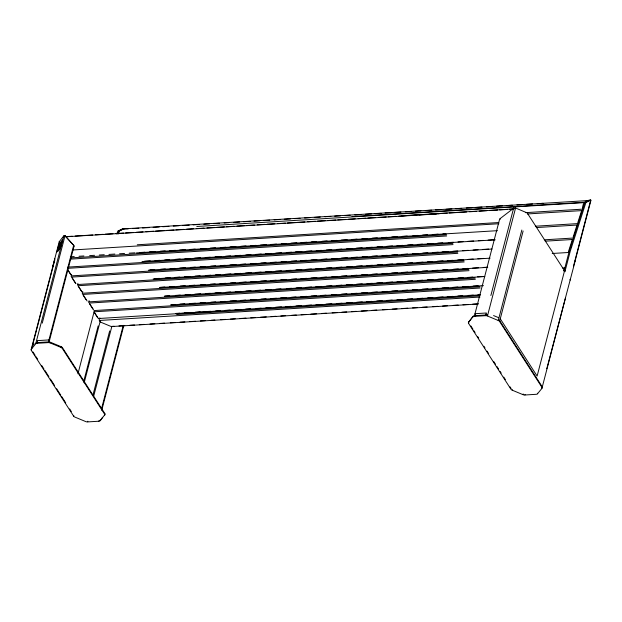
<?xml version="1.0" encoding="UTF-8"?>
<svg xmlns="http://www.w3.org/2000/svg" width="622" height="622" viewBox="0 0 622 622"><rect width="100%" height="100%" fill="white"/><g stroke="black" fill="none" stroke-linecap="round" stroke-linejoin="round"><path stroke-width="0.93" d="M59.51 248.038L59.556 246.872M59.424 249.142L59.883 248.31L59.168 249.461L59.821 248.349M59.712 248.543L59.867 248.302M59.696 248.644L59.572 248.644M57.924 250.705L57.488 251.49L58.725 250.021M57.644 251.039L57.597 251.374M59.292 247.96L59.914 245.978M60.318 246.864C61.228 244.703 60.505 244.843 60.28 245.332M59.144 249.476L59.564 248.73M58.468 250.083L58.289 250.518L58.709 249.896M58.274 250.518L58.375 250.161M59.183 249.406L59.028 249.632M575.21 260.875L546.769 368.729M570.203 280.125L570.063 279.309M58.211 250.332L58.087 250.752M52.411 267.787L59.222 241.725L63.848 235.808L65.022 235.73L73.769 245.418M104.753 414.781L100.22 420.674A2.597 1.423 14.6 0 1 98.851 421.226L87.64 421.91A2.597 1.423 14.6 0 1 85.696 421.568L74.99 417.129A2.597 1.423 14.6 0 1 73.614 416.102L31.294 350.326A2.597 1.423 14.6 0 1 31.287 349.206L31.427 348.678M31.395 349.478L31.877 346.882M54.829 258.783L31.971 346.547L34.187 343.842M31.341 350.147L31.473 348.507M31.714 348.6L31.971 347.605M32.453 345.754L36.348 330.795M36.784 329.131L50.024 278.314M50.258 277.389L54.837 259.84M56.905 252.104L58.95 244.166L62.62 239.734L60.241 248.038L62.597 239.719M58.554 250.192L58.732 249.764M58.818 249.554L58.616 249.974M61.018 244.384L61.819 241.39L58.997 248.831L58.375 247.789L57.644 250.448L60.295 243.342M35.734 343.663L37.025 342.613L48.726 341.898A2.597 1.423 14.6 0 1 50.39 342.248L61.096 346.679A2.597 1.423 14.6 0 1 62.48 347.714L104.791 413.49A2.597 1.423 14.6 0 1 104.799 414.61M35.983 342.784L63.848 235.808M31.287 349.206L35.687 343.842A2.597 1.423 14.6 0 1 37.063 343.29L37.196 342.769M37.615 340.942L37.188 342.598L35.874 343.142M42.257 323.129L65.022 235.73M48.314 342.427L73.575 245.659A1.438 1.034 -32.8 0 0 73.404 244.858M65.131 235.893L73.839 245.535A1.438 1.034 -32.8 0 1 74.002 246.335L48.936 342.574L48.5 341.898M104.62 415.309A2.597 1.423 14.6 0 0 104.613 414.19L62.293 348.413A2.597 1.423 14.6 0 0 60.917 347.379L50.211 342.947L50.343 342.419M71.118 276.432L71.662 274.333M60.964 347.208L61.096 346.679M77.478 285.063L77.937 283.313M62.293 348.413L62.433 347.892M82.275 293.786L82.827 291.687M88.635 302.409L89.094 300.659M77.952 373.799L94.132 311.676M73.614 416.102L73.793 415.403M99.473 319.249L99.839 317.85M83.597 381.838L98.152 325.951M84.164 382.802L100.235 321.107M92.888 395.335L109.659 330.951M93.627 396.401L111.89 326.278M87.686 421.739L87.826 421.211M101.44 409.113L123.203 325.586M98.851 421.226L98.984 420.697M101.751 410.271L123.879 325.329M100.259 420.503L102.599 417.292M104.659 414.019L104.791 413.49M468.63 322.11L473.171 316.217A2.597 1.423 14.6 0 1 474.275 315.704L486.241 314.981L487.687 315.331L487.547 315.852M499.637 321.325C499.583 319.809 497.631 319.327 499.754 320.765L542.112 386.612L541.91 387.273A2.597 1.423 14.6 0 1 541.918 388.392L537.517 393.757A2.597 1.423 14.6 0 1 536.141 394.309L524.937 394.993A2.597 1.423 14.6 0 1 522.993 394.651L512.287 390.212A2.597 1.423 14.6 0 1 510.911 389.185L468.591 323.401L468.731 322.88M468.591 323.401A2.597 1.423 14.6 0 1 468.584 322.289L473.124 316.396M474.92 316.349L474.485 315.681L499.552 219.434A1.438 1.034 -32.8 0 1 500.15 218.586L513.873 208.051L515.584 208.005L527.176 212.918L565.173 271.713M474.399 316.201L474.508 315.673M472.984 316.917A2.597 1.423 14.6 0 1 474.353 316.373L485.564 315.681L485.696 315.16M485.798 314.981L486.233 313.325M490.867 295.52L513.632 208.113M487.718 314.973L515.584 208.005M541.91 387.273L499.59 321.496A2.597 1.423 14.6 0 0 498.214 320.462L498.346 319.941M498.447 319.786L498.883 318.137M521.827 230.039L498.968 317.803L493.557 315.564M499.839 320.431L523.125 231.011M512.287 390.212L512.427 389.691M523.04 394.48L523.18 393.951M524.937 394.993L525.077 394.472M564.068 270.85A1.151 0.498 86.5 0 0 564.193 270.554L569.223 251.226L584.867 202.585L589.749 200.23A1.283 0.708 14.6 0 1 589.718 200.572M500.267 318.783L537.12 376.061L564.558 270.749A1.151 0.498 86.5 0 0 565.235 270.484L570.265 251.164L585.908 202.523L590.783 200.136A2.426 1.33 14.6 0 1 590.76 201.007L575.086 261.077M537.517 393.757L537.649 393.236M573.5 266.107L590.698 200.09M541.956 388.214L565.414 298.249M60.225 247.012L60.699 245.776M59.409 247.214L59.665 246.584M116.765 233.996L117.869 230.972L122.526 228.982A2.426 1.33 14.6 0 0 122.713 229.184M117.799 233.934L118.911 230.91L123.584 228.919A1.283 0.708 14.6 0 0 123.933 229.184M118.452 233.895L119.416 231.003L123.879 228.849L589.221 200.494M572.878 239.416L572.357 239.509L568.578 251.257L568.679 252.478L552.212 253.488M577.519 224.977L577.006 225.063L573.22 236.819L573.321 238.032L544.266 239.82M582.169 210.531L581.648 210.617L577.869 222.373L577.97 223.586L535.348 226.214M588.793 200.237C584.283 200.564 582.106 205.182 582.612 209.14L525.466 212.662M59.588 246.755L60.21 245.449M58.608 247.229C64.54 236.523 55.218 249.982 60.505 243.031M59.02 248.582L58.398 247.548L61.695 241.802M60.132 245.566L59.93 246.04M59.937 247.572L59.673 247.999L60.202 246.965M59.867 246.172L60.124 245.667M59.58 247.968L60.225 246.973M59.899 247.587L59.65 247.991M60.35 245.231L60.777 245.099M122.511 228.912L123.288 228.865M589.5 200.167L590.278 200.121M122.184 228.958L123.389 228.912M589.92 200.191L590.791 200.144M128.186 228.873L123.879 228.849M132.952 228.577L138.854 228.22M142.562 227.986L149.288 227.574M153.129 227.341L159.209 226.96M162.731 226.742L168.904 226.369M173.297 226.097L179.058 225.739M182.907 225.506L189.259 225.11M193.139 224.876L199.234 224.495M203.798 224.215L209.614 223.858M213.494 223.625L219.403 223.259M224.153 222.964L229.013 222.668M233.81 222.373L239.664 222.007M243.544 221.774L250.145 221.362M253.986 221.129L260.019 220.756M263.899 220.522L269.715 220.157M274.154 219.885L279.923 219.535M284.254 219.263L290.49 218.882M294.33 218.649L300.092 218.291M304.617 218.011L310.432 217.653M314.304 217.412L320.268 217.047M324.972 216.759L330.834 216.402M334.667 216.161L340.483 215.803M345.241 215.515L350.17 215.204M354.843 214.917L360.838 214.551M365.409 214.271L371.497 213.898M375.019 213.68L381.193 213.299M385.072 213.058L391.347 212.677M395.188 212.436L400.949 212.079M405.427 211.807L411.515 211.433M415.364 211.192L420.938 210.85M425.782 210.555L431.691 210.189M435.532 209.956L441.293 209.598M446.098 209.303L451.961 208.945M455.833 208.704L461.648 208.347M466.267 208.059L472.036 207.709M476.195 207.453L482.011 207.095M486.443 206.823L492.671 206.434M496.55 206.201L502.366 205.843M506.611 205.579L512.38 205.221M516.905 204.941L521.982 204.63M526.601 204.35L532.549 203.985M537.26 203.689L543.115 203.332M352.021 216.565L584.478 202.251M196.793 226.478L584.213 202.632M401.936 215.764L513.865 208.875M66.437 236.585L72.253 236.228M75.161 236.049L82.913 235.575M84.849 235.45L92.608 234.976M95.508 234.797L103.268 234.323M105.204 234.199L112.955 233.724M115.863 233.545L123.615 233.071M125.551 232.947L133.302 232.472M136.21 232.294L142.998 231.874M145.906 231.695L153.657 231.221M155.593 231.096L164.317 230.56M166.253 230.443L174.005 229.969M175.948 229.845L183.7 229.37M186.608 229.191L193.388 228.772M196.295 228.593L204.047 228.118M206.955 227.94L214.707 227.458M216.643 227.341L224.394 226.867M226.338 226.742L234.09 226.268M236.998 226.089L244.749 225.615M246.685 225.491L254.437 225.016M257.345 224.837L265.096 224.355M267.04 224.239L274.792 223.764M277.7 223.586L285.451 223.104M287.387 222.987L295.139 222.513M297.075 222.388L304.827 221.914M307.734 221.735L315.494 221.253M317.43 221.137L325.182 220.662M328.089 220.483L335.841 220.001M337.777 219.885L345.529 219.41M348.437 219.232L355.224 218.812M358.132 218.633L365.884 218.159M367.82 218.034L375.571 217.56M378.479 217.381L386.231 216.899M388.167 216.783L395.926 216.308M398.826 216.129L406.586 215.647M408.522 215.531L416.273 215.056M419.181 214.878L425.961 214.458M428.869 214.279L436.621 213.797M438.564 213.68L447.28 213.144M449.224 213.027L456.976 212.545M458.912 212.429L466.663 211.954M469.571 211.775L476.359 211.356M479.259 211.177L487.018 210.695M489.926 210.516L497.678 210.042M499.614 209.925L507.365 209.443M509.301 209.326L513.181 209.085M65.932 236.78L439.023 213.812M527.409 213.952L581.648 210.617M137.268 244.78L498.727 222.536M72.486 249.99L498.875 223.741M536.319 227.566L577.006 225.063M70.333 256.8L74.236 256.559M79.025 256.264L83.908 255.969M89.646 255.611L94.56 255.308M99.295 255.02L104.232 254.717M108.951 254.429L114.876 254.064M119.564 253.768L124.555 253.465M129.22 253.177L135.013 252.82M139.841 252.524L144.879 252.213M149.49 251.933L155.282 251.576M160.111 251.272L165.203 250.961M169.767 250.682L175.552 250.324M179.719 250.067L185.519 249.71M190.037 249.438L195.199 249.119M200.657 248.784L205.843 248.458M210.306 248.186L215.523 247.867M220.359 247.564L225.755 247.237M230.039 246.973L235.847 246.615M240.683 246.32L246.024 245.985M250.853 245.69L256.171 245.363M260.501 245.099L266.294 244.741M270.687 244.469L276.487 244.112M281.331 243.816L286.563 243.49M291.003 243.218L296.811 242.86M301.048 242.603L306.84 242.246M311.327 241.966L316.489 241.647M321.971 241.313L327.11 240.994M331.65 240.714L336.766 240.403M341.33 240.123L347.138 239.765M351.974 239.47L357.036 239.151M361.864 238.856L367.454 238.514M372.298 238.218L377.305 237.907M381.97 237.62L386.962 237.316M391.782 237.013L397.575 236.655M402.294 236.368L407.231 236.065M412.938 235.715L417.852 235.411M422.618 235.116L427.501 234.821M432.298 234.525L438.121 234.16M442.942 233.864L445.842 233.685M136.436 252.897L497.46 230.669M71.025 257.881L446.534 234.766M70.208 259.141L446.682 235.971M144.452 261.256L150.267 260.898M155.072 260.602L159.94 260.307M164.729 260.012L169.619 259.708M175.342 259.358L180.263 259.055M184.998 258.76L189.943 258.457M194.647 258.169L200.587 257.803M205.268 257.516L210.267 257.205M215.103 256.909L220.911 256.552M225.537 256.264L230.583 255.953M235.194 255.673L240.986 255.315M245.814 255.02L250.907 254.701M255.751 254.406L261.256 254.071M265.423 253.815L271.231 253.457M275.74 253.177L281.525 252.82M286.353 252.524L291.555 252.205M295.427 251.964L301.802 251.576M306.071 251.311L311.879 250.954M316.279 250.682L321.551 250.355M326.394 250.06L331.728 249.733M336.549 249.43L341.875 249.103M346.718 248.808L351.998 248.481M356.39 248.209L362.198 247.851M367.034 247.556L372.267 247.237M377.095 246.934L382.522 246.6M386.752 246.343L392.536 245.985M397.038 245.713L402.846 245.356M407.682 245.052L412.814 244.741M417.362 244.462L422.462 244.143M427.291 243.847L433.083 243.49M437.686 243.21L442.74 242.899M448.33 242.549L453.352 242.246M458.002 241.958L463.009 241.647M467.682 241.359L473.63 240.994M478.326 240.706L483.278 240.403M488.107 240.108L493.814 239.75M142.018 261.567L495.236 239.828M67.736 267.102L452.894 243.389M67.884 268.307L453.041 244.594M545.237 241.173L572.357 239.509M149.848 269.94L154.691 269.645M160.468 269.287L165.335 268.992M170.125 268.696L175.015 268.393M179.774 268.098L185.566 267.748M190.394 267.444L195.339 267.141M200.175 266.846L205.011 266.55M210.664 266.2L215.655 265.889M220.32 265.602L225.335 265.299M229.969 265.011L235.979 264.638M240.59 264.358L245.659 264.047M250.495 263.751L256.303 263.394M260.859 263.106L265.983 262.795M270.516 262.515L276.308 262.157M281.128 261.862L286.299 261.543M291.143 261.248L296.577 260.913M300.442 260.672L306.623 260.291M311.054 260.019L316.847 259.662M321.675 259.366L326.947 259.04M331.783 258.744L337.124 258.418M341.462 258.146L347.27 257.788M351.601 257.524L357.393 257.166M362.222 256.87L367.042 256.575M371.87 256.28L377.266 255.945M382.11 255.65L387.319 255.323M391.782 255.051L397.59 254.693M401.796 254.437L407.589 254.079M412.417 253.784L417.914 253.442M422.75 253.146L427.858 252.827M432.43 252.548L438.238 252.19M442.11 251.957L448.135 251.583M452.754 251.296L457.784 250.985M462.612 250.689L468.405 250.332M473.078 250.044L478.054 249.741M482.75 249.453L488.674 249.088M148.378 270.197L492.025 249.041M71.569 275.88L457.699 252.112M71.717 277.085L457.839 253.317M570.599 246.95L571.641 246.887M154.653 278.664L159.489 278.368M165.265 278.011L170.133 277.715M174.922 277.42L179.812 277.117M184.571 276.821L190.456 276.463M195.191 276.168L200.136 275.865M205.812 275.515L210.78 275.212M215.461 274.924L220.46 274.613M225.117 274.325L230.91 273.968M234.976 273.719L240.784 273.361M245.62 273.066L251.179 272.724M256.007 272.428L261.1 272.109M265.664 271.83L271.456 271.472M275.616 271.215L281.424 270.865M286.26 270.562L291.104 270.267M295.94 269.971L301.748 269.614M306.203 269.334L311.428 269.015M315.859 268.743L321.652 268.385M326.472 268.09L331.744 267.763M336.588 267.468L341.921 267.141M346.749 266.838L352.068 266.511M356.398 266.247L362.191 265.889M367.019 265.594L372.391 265.26M377.227 264.964L382.46 264.645M386.907 264.366L392.715 264.008M396.945 263.751L402.737 263.394M407.566 263.098L412.386 262.803M417.214 262.5L423.007 262.15M427.555 261.87L432.663 261.551M437.227 261.271L443.035 260.913M447.879 260.618L452.933 260.307M457.761 260.004L463.359 259.662M468.195 259.366L473.202 259.055M477.875 258.768L483.683 258.41M153.175 278.92L490.074 258.177M77.929 284.511L464.059 260.742M78.077 285.716L464.199 261.948M160.048 287.348L164.884 287.053M169.697 286.758L174.564 286.454M180.318 286.104L185.208 285.801M189.967 285.506L194.88 285.203M200.587 284.853L205.532 284.549M210.244 284.262L215.204 283.959M220.048 283.655L225.848 283.298M230.513 283.01L235.528 282.707M240.17 282.419L246.172 282.046M250.783 281.766L255.852 281.455M260.688 281.16L266.232 280.817M271.06 280.514L276.176 280.203M280.709 279.923L286.501 279.566M291.329 279.27L296.492 278.951M300.978 278.679L306.77 278.322M311.016 278.057L316.816 277.7M321.255 277.428L326.496 277.109M331.868 276.774L337.14 276.448M341.525 276.184L346.819 275.857M351.655 275.554L356.966 275.227M361.335 274.963L367.143 274.605M371.979 274.302L377.243 273.983M382.071 273.688L387.459 273.353M391.72 273.089L397.512 272.731M401.975 272.459L407.783 272.102M412.627 271.806L417.782 271.487M422.299 271.208L427.438 270.889M432.267 270.593L438.059 270.236M442.623 269.956L447.708 269.645M453.267 269.303L458.328 268.992M462.947 268.704L467.977 268.393M472.627 268.113L478.598 267.74M483.271 267.452L487.29 267.211M159.535 287.543L487.741 267.343M82.734 293.226L468.856 269.458M82.874 294.431L469.004 270.663M562.723 268.012L564.768 267.888M564.193 270.554L565.235 270.484M563.516 270.811L564.294 270.764M164.846 296.072L169.682 295.777M175.466 295.419L180.326 295.123M185.115 294.828L190.005 294.525M194.772 294.229L200.649 293.872M205.392 293.576L210.329 293.273M215.041 292.985L220.833 292.628M225.662 292.332L230.653 292.021M235.31 291.734L241.103 291.376M245.931 291.08L250.977 290.769M255.588 290.49L260.649 290.179M265.493 289.875L271.293 289.518M275.857 289.238L280.973 288.927M286.478 288.585L291.617 288.266M296.126 287.994L301.297 287.675M306.133 287.38L311.575 287.037M315.813 286.781L321.621 286.423M326.457 286.128L331.845 285.793M336.673 285.498L341.937 285.171M346.322 284.899L352.114 284.542M356.46 284.277L362.261 283.92M367.104 283.624L372.391 283.298M376.776 283.026L382.584 282.668M386.868 282.404L392.661 282.054M397.1 281.774L402.31 281.455M407.744 281.121L412.588 280.825M417.424 280.522L422.587 280.211M427.407 279.908L432.904 279.573M437.748 279.278L442.856 278.959M447.42 278.679L453.228 278.322M458.072 278.026L463.126 277.715M467.744 277.428L472.782 277.117M477.61 276.821L483.403 276.463M164.34 296.266L484.818 276.541M89.094 301.857L475.216 278.088M89.234 303.062L475.363 279.294M171.205 304.702L175.077 304.461M179.89 304.166L184.757 303.863M189.547 303.567L195.401 303.209M200.167 302.914L205.073 302.611M210.78 302.261L215.725 301.958M220.437 301.67L225.397 301.367M230.093 301.071L236.041 300.706M240.706 300.418L245.721 300.115M250.557 299.812L256.155 299.47M260.983 299.174L266.045 298.863M270.632 298.576L276.425 298.226M280.561 297.969L286.369 297.611M291.205 297.316L296.041 297.013M300.885 296.717L306.693 296.36M311.179 296.08L316.365 295.761M320.828 295.489L326.045 295.17M331.448 294.836L336.689 294.509M341.525 294.214L346.897 293.887M351.718 293.584L357.012 293.265M361.374 292.993L367.167 292.635M371.995 292.34L377.336 292.013M382.172 291.71L387.436 291.391M391.852 291.119L397.652 290.762M402.496 290.458L407.705 290.14M412.534 289.844L417.362 289.549M422.19 289.253L427.983 288.896M432.492 288.616L437.631 288.297M442.172 288.017L448.252 287.644M452.816 287.364L457.909 287.053M462.729 286.758L468.304 286.408M473.14 286.112L478.178 285.801M170.7 304.889L483.457 285.638M93.891 310.58L480.021 286.812M94.039 311.785L480.161 288.017M176.003 313.418L179.875 313.185M184.695 312.889L190.519 312.532M195.316 312.236L200.198 311.933M205.929 311.583L210.757 311.28M215.585 310.984L220.522 310.681M225.234 310.394L230.202 310.083M235.038 309.787L240.846 309.429M245.682 309.134L250.518 308.831M256.124 308.489L261.17 308.178M265.781 307.898L270.842 307.587M275.437 307.299L281.486 306.926M285.358 306.693L291.166 306.335M296.002 306.032L301.499 305.697M306.327 305.402L311.49 305.083M315.976 304.803L321.768 304.446M326.006 304.189L331.814 303.831M336.65 303.536L342.038 303.202M346.33 302.937L352.138 302.58M356.523 302.308L362.315 301.95M366.653 301.686L371.964 301.359M376.792 301.064L382.133 300.737M386.97 300.434L392.233 300.115M397.061 299.812L402.457 299.485M407.293 299.182L412.51 298.863M417.339 298.568L422.781 298.233M427.617 297.93L432.78 297.619M437.297 297.339L443.097 296.982M447.257 296.725L453.049 296.367M457.878 296.072L462.706 295.777M468.265 295.434L473.326 295.123M477.937 294.836L480.083 294.704M175.497 313.612L480.534 294.836M98.463 318.526L214.396 311.389M176.695 314.499L479.811 295.839M99.613 320.454L479.951 297.044M112.185 326.371L114.121 326.247M118.965 325.951L124.781 325.594M129.625 325.29L134.469 324.995M139.312 324.7L144.164 324.396M149.98 324.039L154.824 323.743M159.667 323.448L164.511 323.145M170.327 322.787L175.171 322.491M180.015 322.188L184.866 321.893M189.71 321.597L195.526 321.24M200.37 320.936L205.213 320.641M211.029 320.283L214.901 320.042M220.717 319.685L225.561 319.389M230.412 319.094L235.256 318.791M240.1 318.495L245.915 318.137M250.759 317.834L255.603 317.539M260.447 317.243L266.263 316.886M271.106 316.582L275.958 316.287M280.802 315.992L285.646 315.688M291.461 315.331L296.305 315.035M301.149 314.732L305.993 314.437M310.844 314.141L316.652 313.783M321.504 313.48L326.348 313.185M332.164 312.827L337.007 312.532M341.851 312.228L346.695 311.933M351.539 311.638L356.39 311.334M361.234 311.039L367.05 310.681M371.894 310.378L376.738 310.083M382.553 309.725L387.397 309.429M392.241 309.126L397.085 308.831M401.936 308.535L407.744 308.178M412.596 307.874L417.44 307.579M422.284 307.276L427.127 306.98M432.943 306.623L437.787 306.327M442.631 306.024L447.482 305.729M453.29 305.371L458.142 305.075M462.986 304.772L467.83 304.477M472.673 304.174L478.489 303.816M111.672 326.558L477.984 304.01M37.709 340.615L49.021 339.915L49.457 340.592M486.318 312.998L474.998 313.698L475.433 314.367M37.063 343.29L48.267 342.605A2.597 1.423 14.6 0 1 50.211 342.947M485.743 314.981L487.687 315.331M64.976 236.243L65.458 236.407M100.453 322.072L111.54 326.667M498.214 320.462L487.508 316.03A2.597 1.423 14.6 0 0 485.564 315.681M513.741 208.277L514.067 208.79M500.15 218.586L500.508 219.154M470.862 325.951L472.953 329.201M474.003 330.826L475.045 332.451M477.657 336.51L478.699 338.135M483.924 346.252L484.973 347.877M487.057 351.127L488.628 353.56M493.852 361.685L495.423 364.119M496.986 366.56L498.556 368.994M500.119 371.427L501.169 373.052M503.781 377.111L505.344 379.552M510.048 386.861L511.09 388.486M73.645 245.768L74.002 246.335M67.619 269.466L71.149 274.947M78.784 286.812L82.314 292.301M89.941 304.158L93.471 309.647M68.031 270.376L70.55 274.294M78.185 286.159L81.715 291.648M89.343 303.505L92.872 308.994M72.424 278.182L75.954 283.671M83.581 295.536L87.111 301.017M94.746 312.882L98.276 318.371M99.777 320.711L100.585 321.963M71.825 277.536L75.355 283.018M82.983 294.882L86.007 299.586M94.147 312.228L97.677 317.718M99.022 319.809L99.831 321.061M33.013 352.005L35.112 355.271M36.076 356.771L37.701 359.298M41.705 365.518L43.929 368.978M44.768 370.284L48.858 376.644M50.405 379.039L51.96 381.465M52.232 381.877L53.267 383.486M53.523 383.891L54.565 385.5M56.641 388.734L60.8 395.203M61.57 396.393L63.125 398.811M63.397 399.238L64.439 400.856M64.68 401.229L65.714 402.838M69.641 408.934L71.305 411.523M59.222 241.725L59.409 242.285M468.693 322.561A2.597 1.423 14.6 0 1 468.77 321.59M100.173 420.177A2.597 1.423 14.6 0 1 99.87 420.348M542.283 387.164C542.104 388.727 542.205 385.461 542.298 387.164"/></g></svg>
